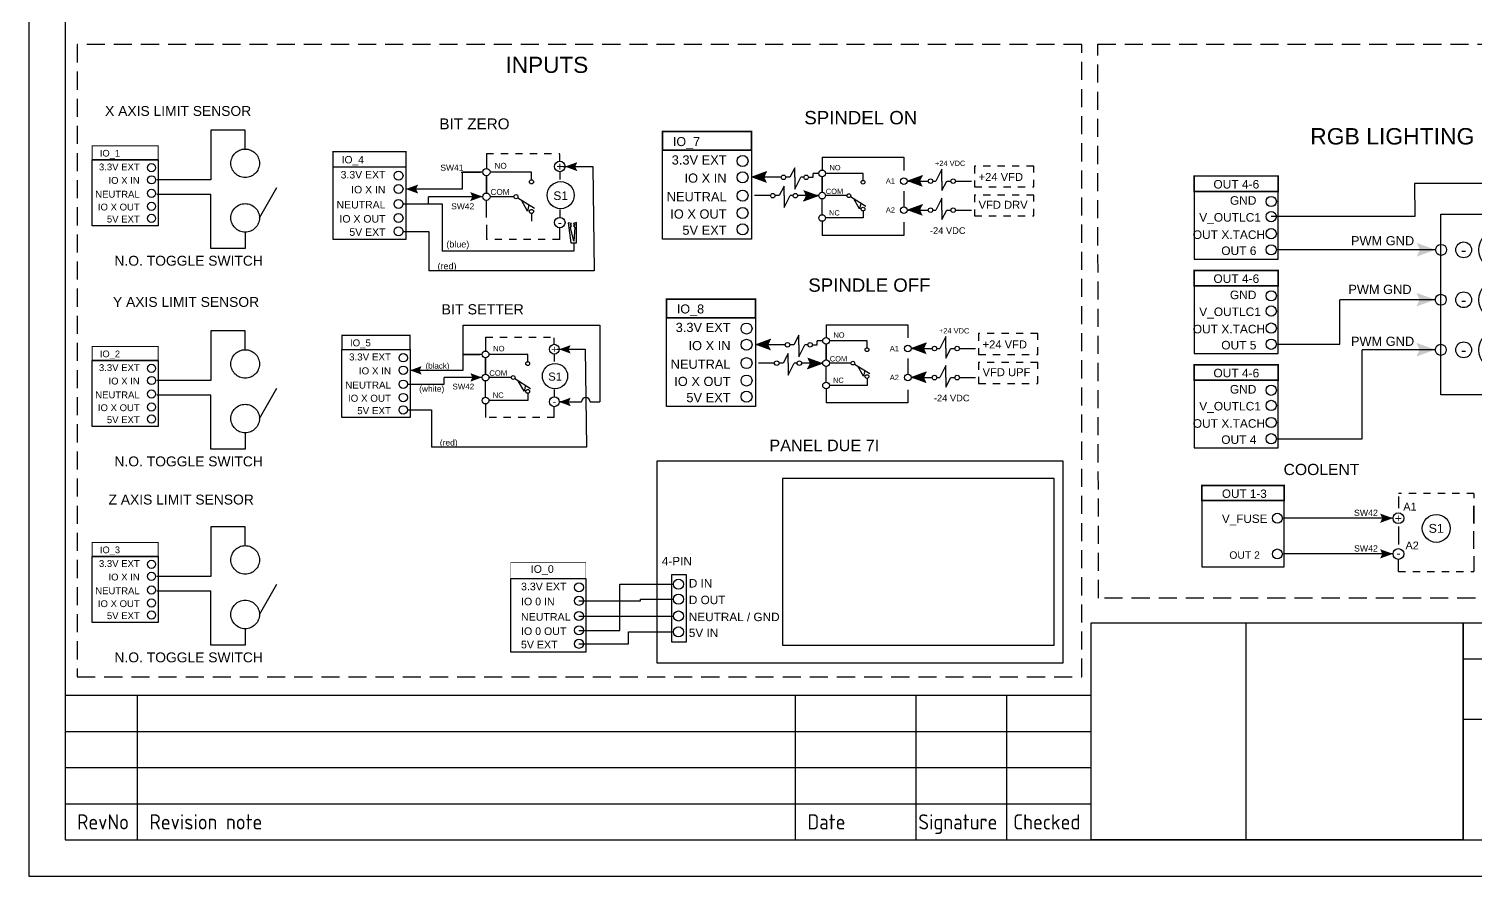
# Model space of a CAD drawing. Header units: inches. Extents: x 0 to 34.5, y 0 to 23.
# Drawn here: x 0 to 19.98, y 0 to 11.71 of the extents above; entities that cross this region are included whole.
import ezdxf
from ezdxf.enums import TextEntityAlignment as Align

# ---------------------------------------------------------------- set-up
doc = ezdxf.new("R2010")
doc.units = ezdxf.units.IN
doc.header["$MEASUREMENT"] = 0
for name, pattern in [('ACAD_ISO03W100', [30, 12, -18]), ('DOTS', [0.1, 0.05, -0.05]), ('HIDDEN', [0.375, 0.25, -0.125]), ('HIDDEN2', [0.1875, 0.125, -0.0625])]:
    doc.linetypes.add(name, pattern=pattern)
doc.layers.add('BDYFRM', color=7, linetype='Continuous')
doc.layers.add('Title Block', color=7, linetype='Continuous')
doc.styles.add('ISO Proportional', font='isocp.shx')
doc.styles.get("Standard").update_dxf_attribs({"font": 'Arial.ttf'})
picture_1 = doc.add_image_def('image1.png', size_in_pixel=(800, 801))

# ---------------------------------------------------------------- blocks, each defined once
blk = doc.blocks.new('PANELDUE 7I')
at = {"linetype": 'ACAD_ISO03W100'}
for p, q in [((-0.488, 0.751), (-0.488, 1.547)), ((-0.488, 1.547), (0.439, 1.547)), ((-1.191, 1.262), (-0.131, 1.262)), ((-0.131, 1.262), (-0.131, 1.289)), ((-0.131, 1.289), (0.439, 1.289)), ((-1.191, 0.999), (0.439, 0.999)), ((-1.191, 0.751), (-0.488, 0.751)), ((-1.191, 0.52), (-0.336, 0.52)), ((-0.336, 0.52), (-0.336, 0.725)), ((-0.336, 0.725), (0.439, 0.725))]:
    blk.add_line(p, q, dxfattribs=at)
for points in [[(0.152, 0.193), (7.158, 0.193), (7.158, 3.668), (0.152, 3.668)], [(2.318, 0.497), (7.007, 0.497), (7.007, 3.373), (2.318, 3.373)]]:
    blk.add_lwpolyline(points, close=True, dxfattribs=at)
at = {"linetype": 'Continuous', "const_width": 0.01}
blk.add_lwpolyline([(-2.366, 1.648), (-1.073, 1.648), (-1.073, 1.927), (-2.366, 1.927)], close=True, dxfattribs=at)
for points in [[(-2.366, 1.648), (-1.073, 1.648), (-1.073, 0.378), (-2.366, 0.378)], [(0.408, 1.717), (0.656, 1.717), (0.656, 0.55), (0.408, 0.55)]]:
    blk.add_lwpolyline(points, close=True)
for centre, radius in [((-1.191, 1.494), 0.0786), ((0.526, 1.547), 0.0869), ((-1.191, 1.262), 0.0786), ((0.526, 1.289), 0.0869), ((-1.191, 0.999), 0.0786), ((0.526, 0.999), 0.0869), ((-1.191, 0.751), 0.0786), ((0.526, 0.725), 0.0869), ((-1.191, 0.52), 0.0786)]:
    blk.add_circle(centre, radius)
at = {"linetype": 'ACAD_ISO03W100', "insert": (2.093, 4.043), "char_height": 0.2, "attachment_point": 1}
blk.add_mtext_dynamic_manual_height_columns('PANEL DUE 7I', width=4.45935, gutter_width=1, heights=[0], dxfattribs=at)
at = {"attachment_point": 1}
for s, width, insert, char_height in [('4-PIN', 1.43695, (0.238, 2.019), 0.1451), ('IO_0', 0.51176, (-2.023, 1.875), 0.1311)]:
    blk.add_mtext_dynamic_manual_height_columns(s, width=width, gutter_width=1, heights=[0.225], dxfattribs=dict(at, insert=insert, char_height=char_height))
for s, insert, char_height, width in [('3.3V EXT', (-2.191, 1.574), 0.1311, 0.9489), ('D IN ', (0.704, 1.636), 0.1451, 1.04969), ('IO 0 IN', (-2.191, 1.315), 0.1311, 1.1839), ('D OUT', (0.704, 1.349), 0.1451, 1.30967)]:
    blk.add_mtext(s, dxfattribs=dict(at, insert=insert, char_height=char_height, width=width))
for s, insert, char_height in [('NEUTRAL', (-2.191, 1.05), 0.1311), ('NEUTRAL / GND', (0.704, 1.056), 0.14507), ('IO 0 OUT ', (-2.191, 0.803), 0.1311), ('5V IN  ', (0.704, 0.782), 0.1451), ('5V EXT', (-2.191, 0.572), 0.1311)]:
    blk.add_mtext(s, dxfattribs=dict(at, insert=insert, char_height=char_height))
blk = doc.blocks.new('SWITCH NO')
at = {"linetype": 'ACAD_ISO03W100'}
for p, q in [((2.917, 2.855), (2.222, 2.855)), ((2.222, 2.855), (2.222, 1.851)), ((2.917, 2.471), (2.917, 2.855)), ((2.222, 1.851), (1.131, 1.851)), ((1.131, 1.561), (2.222, 1.561)), ((2.222, 0.462), (2.222, 1.561)), ((3.205, 1.082), (3.556, 1.694)), ((2.917, 0.794), (2.917, 0.462)), ((2.917, 0.462), (2.222, 0.462))]:
    blk.add_line(p, q, dxfattribs=at)
at = {"linetype": 'Continuous', "const_width": 0.0245}
blk.add_lwpolyline([(-0.173, 2.256), (1.161, 2.256), (1.161, 2.536), (-0.173, 2.536)], close=True, dxfattribs=at)
blk.add_lwpolyline([(-0.173, 2.256), (1.161, 2.256), (1.161, 0.923), (-0.173, 0.923)], close=True)
at = {"linetype": 'ACAD_ISO03W100'}
for centre in [(2.917, 2.184), (2.917, 1.082)]:
    blk.add_circle(centre, 0.288, dxfattribs=at)
for centre in [(1.027, 2.095), (1.027, 1.851), (1.027, 1.576), (1.027, 1.315), (1.027, 1.072)]:
    blk.add_circle(centre, 0.0825)
at = {"char_height": 0.1377, "attachment_point": 3}
for s, insert, width in [('3.3V EXT', (0.788, 2.179), 0.99638), ('IO X IN', (0.788, 1.907), 1.24314)]:
    blk.add_mtext(s, dxfattribs=dict(at, insert=insert, width=width))
for s, insert in [('NEUTRAL', (0.788, 1.629)), ('IO X OUT ', (0.788, 1.369)), ('5V EXT', (0.788, 1.126))]:
    blk.add_mtext(s, dxfattribs=dict(at, insert=insert))
at = {"linetype": 'ACAD_ISO03W100', "insert": (0.278, 0.316), "char_height": 0.2, "attachment_point": 1}
blk.add_mtext_dynamic_manual_height_columns('N.O. TOGGLE SWITCH', width=3.77762, gutter_width=1, heights=[0], dxfattribs=at)
at = {"linetype": 'ACAD_ISO03W100', "flags": 8}
blk.add_attdef('SWN', (2.048, 3.326), '', height=0.2, dxfattribs=at)
at = {"linetype": 'Continuous'}
blk.add_attdef('IO_DRIVE', (-0.017, 2.319), '', height=0.135, dxfattribs=at)
blk = doc.blocks.new('bitzero')
h = blk.add_hatch(color=256)
h.dxf.hatch_style = 1
h.paths.add_polyline_path([(4.267, 2.915), (4.494, 2.832), (4.456, 2.915), (4.494, 2.998)])
h = blk.add_hatch(color=256)
h.dxf.hatch_style = 1
h.paths.add_polyline_path([(1.345, 2.503), (1.573, 2.42), (1.534, 2.503), (1.573, 2.586)])
h = blk.add_hatch(color=256)
h.dxf.hatch_style = 1
h.paths.add_polyline_path([(2.755, 2.365), (2.528, 2.448), (2.566, 2.365), (2.528, 2.282)])
for p, q in [((4.172, 3.014), (4.172, 3.141)), ((3.652, 2.815), (2.892, 2.815)), ((4.172, 2.822), (4.172, 2.68)), ((4.23, 2.918), (4.776, 2.918)), ((3.329, 2.363), (2.892, 2.363)), ((4.172, 2.126), (4.172, 1.983)), ((4.172, 1.578), (4.172, 1.792))]:
    blk.add_line(p, q)
at = {"linetype": 'Continuous'}
for p, q in [((2.363, 2.815), (2.719, 2.815)), ((2.389, 2.508), (2.389, 2.815)), ((4.776, 2.918), (4.802, 1)), ((1.347, 2.506), (2.389, 2.508)), ((4.385, 1.871), (4.324, 1.885)), ((4.324, 1.885), (4.375, 1.514)), ((4.363, 1.844), (4.385, 1.871)), ((4.48, 1.887), (4.421, 1.871)), ((4.421, 1.871), (4.48, 1.887)), ((4.421, 1.871), (4.452, 1.844)), ((4.48, 1.514), (4.48, 1.887)), ((4.386, 1.826), (4.363, 1.844)), ((4.367, 1.8), (4.386, 1.826)), ((4.429, 1.545), (4.367, 1.8)), ((4.452, 1.844), (4.421, 1.826)), ((4.421, 1.826), (4.45, 1.8)), ((4.45, 1.8), (4.429, 1.545)), ((4.429, 1.363), (2.015, 1.363)), ((4.375, 1.514), (4.48, 1.514)), ((4.429, 1.514), (4.429, 1.363)), ((4.802, 1), (1.767, 1))]:
    blk.add_line(p, q, dxfattribs=at)
at = {"linetype": 'Continuous', "ltscale": 0.079}
for p, q in [((1.295, 2.231), (2.015, 2.231)), ((1.765, 2.231), (1.765, 2.363)), ((2.015, 2.231), (2.015, 1.363)), ((1.295, 1.727), (1.767, 1.727)), ((1.767, 1.727), (1.767, 1))]:
    blk.add_line(p, q, dxfattribs=at)
at = {"linetype": 'Continuous', "const_width": 0.0245}
blk.add_lwpolyline([(0.012, 2.911), (1.347, 2.911), (1.347, 3.191), (0.012, 3.191)], close=True, dxfattribs=at)
blk.add_lwpolyline([(0.012, 2.911), (1.347, 2.911), (1.347, 1.578), (0.012, 1.578)], close=True)
at = {"color": 7}
for centre, radius in [((4.172, 2.918), 0.0958), ((2.825, 2.815), 0.0672), ((3.652, 2.635), 0.0377), ((2.825, 2.363), 0.0672), ((3.367, 2.363), 0.0377), ((3.652, 2.092), 0.0377), ((4.172, 1.887), 0.0958)]:
    blk.add_circle(centre, radius, dxfattribs=at)
for centre in [(1.212, 2.75), (1.212, 2.506), (1.212, 2.231), (1.212, 1.97), (1.212, 1.727)]:
    blk.add_circle(centre, 0.0825)
at = {"layer": 'BDYFRM', "color": 7, "linetype": 'Continuous'}
for p, q in [((2.757, 2.815), (2.389, 2.815)), ((2.825, 2.431), (2.825, 2.747)), ((4.172, 2.822), (4.172, 2.68)), ((2.757, 2.363), (1.765, 2.363)), ((3.399, 2.343), (3.706, 2.15)), ((3.582, 2.096), (3.467, 2.3)), ((3.606, 2.212), (3.582, 2.096)), ((4.172, 2.126), (4.172, 1.983))]:
    blk.add_line(p, q, dxfattribs=at)
at = {"layer": 'BDYFRM', "color": 7, "linetype": 'HIDDEN2'}
for points in [[(2.825, 3.157), (4.172, 3.157)], [(4.172, 1.578), (2.825, 1.578)]]:
    blk.add_lwpolyline(points, dxfattribs=at)
at = {"layer": 'BDYFRM', "color": 7, "linetype": 'Continuous'}
for points in [[(2.825, 3.157), (2.825, 2.882)], [(2.825, 2.431), (2.825, 2.747)], [(2.825, 2.747), (2.825, 2.431)], [(3.652, 2.673), (3.652, 2.815)], [(2.825, 1.979), (2.825, 2.296)], [(3.652, 2.054), (3.652, 1.912)], [(2.825, 1.845), (2.825, 1.578)]]:
    blk.add_lwpolyline(points, dxfattribs=at)
blk.add_circle((4.187, 2.391), 0.248, dxfattribs=at)
at = {"attachment_point": 1}
for s, width, gutter_width, heights, insert, char_height in [('SW41', 1.28684, 0.99, [0], (1.98, 2.951), 0.1116), ('SW42', 1.28684, 0.99, [0], (2.178, 2.242), 0.1116), ('(blue)', 0.79694, 0.747, [0.129], (2.09, 1.549), 0.1178), ('(red)', 0.79694, 0.747, [0.129], (1.929, 1.147), 0.1178)]:
    blk.add_mtext_dynamic_manual_height_columns(s, width=width, gutter_width=gutter_width, heights=heights, dxfattribs=dict(at, insert=insert, char_height=char_height))
at = {"char_height": 0.1377, "attachment_point": 3}
for s, insert, width in [('3.3V EXT', (0.973, 2.835), 0.99638), ('IO X IN', (0.973, 2.562), 1.24314)]:
    blk.add_mtext(s, dxfattribs=dict(at, insert=insert, width=width))
for s, insert in [('NEUTRAL', (0.973, 2.284)), ('IO X OUT ', (0.973, 2.025)), ('5V EXT', (0.973, 1.782))]:
    blk.add_mtext(s, dxfattribs=dict(at, insert=insert))
at = {"linetype": 'ACAD_ISO03W100', "flags": 8}
blk.add_attdef('DESCRIPTION', (1.961, 3.6), '', height=0.2, dxfattribs=at)
at = {"linetype": 'Continuous'}
blk.add_attdef('IO_DRIVE', (0.168, 2.975), '', height=0.135, dxfattribs=at)
at = {"layer": 'BDYFRM', "color": 7, "linetype": 'Continuous', "attachment_point": 5}
for s, insert, char_height, width in [('NO', (3.086, 2.93), 0.1076, 1.57304), ('+', (4.172, 2.918), 0.153, 2.24066), ('COM', (3.075, 2.449), 0.1076, 1.57304), ('S1', (4.189, 2.38), 0.158, 2.31007), ('-', (4.172, 1.887), 0.153, 2.24066)]:
    blk.add_mtext(s, dxfattribs=dict(at, insert=insert, char_height=char_height, width=width))
blk = doc.blocks.new('Title Block')
at = {"linetype": 'ACAD_ISO03W100'}
blk.add_lwpolyline([(19.819, 0.5), (14.681, 0.5), (14.681, 3.503), (19.819, 3.503)], close=True, dxfattribs=at)
at = {"layer": 'Title Block'}
for p, q in [((0, 23), (0, 0)), ((0.5, 22.5), (0.5, 0.5)), ((19.819, 3.503), (34, 3.503)), ((19.819, 3.003), (19.819, 3.503)), ((19.819, 3.003), (34, 3.003)), ((19.819, 0.5), (19.819, 3.003)), ((0.5, 2.5), (14.681, 2.5)), ((1.501, 0.5), (1.501, 2.5)), ((10.594, 0.5), (10.594, 2.5)), ((12.262, 0.5), (12.262, 2.5)), ((13.513, 0.5), (13.513, 2.5)), ((14.681, 0.5), (14.681, 2.5)), ((0.5, 2), (14.681, 2)), ((19.819, 2.168), (34, 2.168)), ((0.5, 1.5), (14.681, 1.5)), ((0.5, 1), (14.681, 1)), ((0.5, 0.5), (34, 0.5)), ((0, 0), (34.5, 0))]:
    blk.add_line(p, q, dxfattribs=at)
at = {"layer": 'Title Block', "style": 'ISO Proportional'}
for s, height, p in [('RevNo', 0.2085, (0.667, 0.75)), ('Revision note', 0.20854, (1.668, 0.75)), ('Date', 0.2085, (10.76, 0.75)), ('Signature', 0.2085, (12.292, 0.75)), ('Checked', 0.2085, (13.603, 0.75))]:
    blk.add_text(s, height=height, dxfattribs=at).set_placement(p, align=Align.MIDDLE_LEFT)
at = {"layer": 'Title Block', "style": 'ISO Proportional', "flags": 8}
for tag, p in [('DESIGNED_BY', (19.986, 2.419)), ('CHECKED_BY', (22.655, 2.419)), ('APPROVED_BY_DATE', (24.741, 2.419)), ('FILENAME', (27.911, 2.419)), ('DATE', (29.996, 2.419)), ('SCALE', (32.498, 2.419)), ('EDITION', (31.247, 0.75)), ('SHEET', (32.498, 0.75))]:
    blk.add_attdef(tag, text='', height=0.209, dxfattribs=at).set_placement(p, align=Align.MIDDLE_LEFT)
for tag, height, p in [('TITLE', 0.417, (30.038, 1.751)), ('OWNER', 0.417, (22.707, 1.368)), ('DRAWING_NUMBER', 0.25, (28.578, 0.917))]:
    blk.add_attdef(tag, text='', height=height, dxfattribs=at).set_placement(p, align=Align.MIDDLE)
at = {"linetype": 'ACAD_ISO03W100'}
image = blk.add_image(picture_1, insert=(16.82, 0.5), size_in_units=(2.999, 3.003), dxfattribs=at)
image.dxf.flags = 7
blk = doc.blocks.new('DUET3 OUT 1-3')
h = blk.add_hatch(color=256)
h.dxf.hatch_style = 1
h.paths.add_polyline_path([(3.686, 1.081), (3.458, 1.164), (3.496, 1.081), (3.458, 0.998)])
h = blk.add_hatch(color=256)
h.dxf.hatch_style = 1
h.paths.add_polyline_path([(3.686, 0.446), (3.458, 0.529), (3.496, 0.446), (3.458, 0.363)])
for p, q in [((3.784, 1.466), (3.784, 1.262)), ((3.784, 0.134), (3.784, 0.348))]:
    blk.add_line(p, q)
at = {"linetype": 'Continuous', "const_width": 0.0272}
blk.add_lwpolyline([(1.75, 1.396), (0.282, 1.396), (0.282, 1.665), (1.75, 1.665)], close=True, dxfattribs=at)
blk.add_lwpolyline([(1.75, 1.396), (0.282, 1.396), (0.282, 0.217), (1.75, 0.217)], close=True)
for centre in [(1.628, 1.08), (1.628, 0.444)]:
    blk.add_circle(centre, 0.0893)
at = {"color": 7}
for centre in [(3.784, 1.08), (3.784, 0.444)]:
    blk.add_circle(centre, 0.0958, dxfattribs=at)
at = {"layer": 'BDYFRM', "color": 7, "linetype": 'Continuous'}
for p, q in [((5.131, 0.987), (5.131, 1.304)), ((3.688, 1.08), (1.75, 1.08)), ((3.784, 0.936), (3.784, 0.61)), ((3.688, 0.444), (1.75, 0.444))]:
    blk.add_line(p, q, dxfattribs=at)
at = {"layer": 'BDYFRM', "color": 7, "linetype": 'HIDDEN2'}
for points in [[(5.131, 1.522), (3.784, 1.522)], [(3.784, 0.134), (5.131, 0.134)]]:
    blk.add_lwpolyline(points, dxfattribs=at)
at = {"layer": 'BDYFRM', "color": 7, "linetype": 'Continuous'}
for points in [[(5.131, 1.522), (5.131, 1.438)], [(5.131, 0.987), (5.131, 1.304)], [(5.131, 1.304), (5.131, 0.987)], [(5.131, 0.536), (5.131, 0.853)], [(5.131, 0.402), (5.131, 0.134)]]:
    blk.add_lwpolyline(points, dxfattribs=at)
blk.add_circle((4.458, 0.899), 0.248, dxfattribs=at)
for s, width, gutter_width, heights, insert, char_height, attachment_point in [('\\pxr2.56749;OUT 1-3', 1.74001, 0.846, [0.116], (1.822, 1.593), 0.14911, 3), ('SW42', 1.28684, 0.99, [0], (2.994, 1.234), 0.1116, 1), ('SW42', 1.28684, 0.99, [0], (2.994, 0.599), 0.1116, 1)]:
    blk.add_mtext_dynamic_manual_height_columns(s, width=width, gutter_width=gutter_width, heights=heights, dxfattribs=dict(insert=insert, char_height=char_height, attachment_point=attachment_point))
at = {"insert": (1.451, 1.146), "char_height": 0.1491, "width": 1.34609, "attachment_point": 3}
blk.add_mtext('V_FUSE', dxfattribs=at)
at = {"linetype": 'ACAD_ISO03W100', "flags": 8}
blk.add_attdef('DESCRIPTION', (1.827, 1.88), '', height=0.2, dxfattribs=at)
at = {"linetype": 'Continuous', "ltscale": 0.079}
blk.add_attdef('DUET_DRIVE', (0.771, 0.359), '', height=0.132, dxfattribs=at)
at = {"layer": 'BDYFRM', "color": 7, "linetype": 'Continuous', "attachment_point": 5}
for s, insert, char_height, width in [('A1', (3.99, 1.287), 0.1395, 3.40087), ('+', (3.784, 1.08), 0.153, 2.24066), ('S1', (4.458, 0.899), 0.158, 2.31007), ('A2', (4.029, 0.595), 0.1395, 3.40087), ('-', (3.784, 0.458), 0.153, 2.24066)]:
    blk.add_mtext(s, dxfattribs=dict(at, insert=insert, char_height=char_height, width=width))
blk = doc.blocks.new('DUET RGB LIGHTING')
h = blk.add_hatch(color=256)
h.dxf.hatch_style = 1
h.paths.add_polyline_path([(4.651, 3.146), (4.734, 3.374), (4.651, 3.335), (4.568, 3.374)])
h = blk.add_hatch(color=256)
h.dxf.hatch_style = 1
h.paths.add_polyline_path([(3.411, 2.65), (3.184, 2.733), (3.222, 2.65), (3.184, 2.567)])
h = blk.add_hatch(color=256)
h.dxf.hatch_style = 1
h.paths.add_polyline_path([(3.408, 2.042), (3.18, 2.125), (3.218, 2.042), (3.18, 1.959)])
h = blk.add_hatch(color=256)
h.dxf.hatch_style = 1
h.paths.add_polyline_path([(3.408, 1.432), (3.18, 1.515), (3.218, 1.432), (3.18, 1.349)])
at = {"linetype": 'Continuous'}
for p, q in [((4.642, 3.457), (3.155, 3.457)), ((3.155, 3.457), (3.161, 3.054)), ((4.642, 3.457), (4.648, 3.152)), ((4.648, 3.152), (4.648, 3.29)), ((3.161, 3.054), (1.411, 3.054)), ((2.247, 1.498), (2.247, 2.04)), ((1.496, 1.498), (2.247, 1.498)), ((2.519, 0.346), (2.519, 1.43)), ((1.473, 0.346), (2.519, 0.346))]:
    blk.add_line(p, q, dxfattribs=at)
at = {"linetype": 'Continuous', "ltscale": 0.079}
for p, q in [((4.648, 3.018), (4.648, 2.741)), ((4.648, 2.55), (4.648, 2.133)), ((4.648, 1.941), (4.648, 1.523))]:
    blk.add_line(p, q, dxfattribs=at)
at = {"linetype": 'Continuous', "const_width": 0.019}
for points in [[(1.496, 3.361), (0.47, 3.361), (0.47, 3.549), (1.496, 3.549)], [(1.496, 2.21), (0.47, 2.21), (0.47, 2.398), (1.496, 2.398)], [(1.496, 1.059), (0.47, 1.059), (0.47, 1.247), (1.496, 1.247)]]:
    blk.add_lwpolyline(points, close=True, dxfattribs=at)
for points in [[(1.496, 3.361), (0.47, 3.361), (0.47, 2.537), (1.496, 2.537)], [(1.496, 2.21), (0.47, 2.21), (0.47, 1.386), (1.496, 1.386)], [(1.496, 1.059), (0.47, 1.059), (0.47, 0.234), (1.496, 0.234)]]:
    blk.add_lwpolyline(points, close=True)
at = {"linetype": 'Continuous'}
blk.add_lwpolyline([(3.477, 3.085), (4.834, 3.085), (4.834, 0.88), (3.477, 0.88)], close=True, dxfattribs=at)
for centre in [(1.411, 3.239), (1.411, 3.054), (1.411, 2.846), (1.411, 2.649), (1.411, 2.088), (1.411, 1.903), (1.411, 1.695), (1.411, 1.498), (1.411, 0.937), (1.411, 0.752), (1.411, 0.544), (1.411, 0.346)]:
    blk.add_circle(centre, 0.0624)
at = {"color": 7}
for centre, radius in [((4.648, 3.085), 0.0672), ((3.481, 2.649), 0.0672), ((3.756, 2.649), 0.0958), ((4.648, 2.645), 0.0958), ((3.756, 2.04), 0.0958), ((4.648, 2.037), 0.0958), ((3.477, 2.04), 0.0672), ((3.477, 1.43), 0.0672), ((3.756, 1.43), 0.0958), ((4.648, 1.427), 0.0958)]:
    blk.add_circle(centre, radius, dxfattribs=at)
at = {"layer": 'BDYFRM', "color": 7, "linetype": 'Continuous'}
for p, q in [((3.413, 2.649), (1.476, 2.649)), ((3.41, 2.04), (2.247, 2.04)), ((3.41, 1.43), (2.519, 1.43))]:
    blk.add_line(p, q, dxfattribs=at)
for centre in [(4.189, 2.649), (4.189, 2.04), (4.189, 1.43)]:
    blk.add_circle(centre, 0.248, dxfattribs=at)
for s, width, gutter_width, heights, insert, char_height, attachment_point in [('OUT 4-6', 0.73894, 1, [0.116], (1.264, 3.501), 0.1042, 3), ('PWM GND', 1.28684, 0.99, [0], (2.382, 2.816), 0.1116, 1), ('OUT 4-6', 0.59197, 1, [0.116], (1.264, 2.35), 0.1042, 3), ('PWM GND', 1.28684, 0.99, [0], (2.35, 2.223), 0.1116, 1), ('PWM GND', 1.28684, 0.99, [0], (2.382, 1.59), 0.1116, 1), ('OUT 4-6', 0.60328, 1, [0.116], (1.264, 1.199), 0.1042, 3)]:
    blk.add_mtext_dynamic_manual_height_columns(s, width=width, gutter_width=gutter_width, heights=heights, dxfattribs=dict(insert=insert, char_height=char_height, attachment_point=attachment_point))
at = {"char_height": 0.1042, "attachment_point": 3}
for s, insert, width in [('GND', (1.23, 3.303), 0.75418), ('V_OUTLC1', (1.285, 3.097), 0.94096), ('GND', (1.23, 2.152), 0.75418), ('V_OUTLC1', (1.285, 1.946), 0.94096), ('GND', (1.23, 1.001), 0.75418), ('V_OUTLC1', (1.285, 0.795), 0.94096)]:
    blk.add_mtext(s, dxfattribs=dict(at, insert=insert, width=width))
for s, insert in [('OUT X.TACH', (1.336, 2.886)), ('OUT 6', (1.23, 2.69)), ('OUT X.TACH', (1.336, 1.735)), ('OUT 5', (1.23, 1.539)), ('OUT X.TACH', (1.336, 0.584)), ('OUT 4', (1.23, 0.387))]:
    blk.add_mtext(s, dxfattribs=dict(at, insert=insert))
at = {"linetype": 'ACAD_ISO03W100', "flags": 8}
blk.add_attdef('DESCRIPTION', (1.885, 3.933), '', height=0.2, dxfattribs=at)
at = {"layer": 'BDYFRM', "color": 7, "linetype": 'Continuous', "attachment_point": 5}
for s, insert, char_height, width in [('R', (4.192, 2.638), 0.158, 2.31007), ('+', (4.648, 2.645), 0.153, 2.24066), ('-', (3.756, 2.649), 0.153, 2.24066), ('-', (3.756, 2.04), 0.153, 2.24066), ('G', (4.192, 2.029), 0.158, 2.31007), ('+', (4.648, 2.037), 0.153, 2.24066), ('-', (3.756, 1.43), 0.153, 2.24066), ('B', (4.192, 1.419), 0.158, 2.31007), ('+', (4.648, 1.427), 0.153, 2.24066)]:
    blk.add_mtext(s, dxfattribs=dict(at, insert=insert, char_height=char_height, width=width))
blk = doc.blocks.new('DUET RELAY')
h = blk.add_hatch(color=256)
h.dxf.hatch_style = 1
h.paths.add_polyline_path([(1.493, 1.778), (1.724, 1.694), (1.685, 1.778), (1.724, 1.863)])
h = blk.add_hatch(color=256)
h.dxf.hatch_style = 1
h.paths.add_polyline_path([(3.826, 1.721), (4.058, 1.636), (4.019, 1.721), (4.058, 1.805)])
h = blk.add_hatch(color=256)
h.dxf.hatch_style = 1
h.paths.add_polyline_path([(2.5, 1.503), (2.268, 1.587), (2.307, 1.503), (2.268, 1.418)])
h = blk.add_hatch(color=256)
h.dxf.hatch_style = 1
h.paths.add_polyline_path([(3.826, 1.286), (4.058, 1.202), (4.019, 1.286), (4.058, 1.371)])
at = {"linetype": 'Continuous'}
for p, q in [((2.55, 2.078), (2.55, 1.887)), ((2.345, 1.778), (2.417, 1.778)), ((2.417, 1.778), (2.417, 1.837))]:
    blk.add_line(p, q, dxfattribs=at)
for p, q in [((1.493, 1.778), (1.724, 1.863)), ((1.938, 1.778), (1.493, 1.778)), ((2.5, 1.837), (2.417, 1.837)), ((3.164, 1.837), (2.6, 1.837)), ((3.826, 1.721), (4.058, 1.805)), ((3.826, 1.721), (4.143, 1.721)), ((4.549, 1.721), (4.79, 1.721)), ((1.777, 1.503), (1.536, 1.503)), ((2.5, 1.503), (2.184, 1.503)), ((2.5, 1.503), (2.268, 1.418)), ((2.924, 1.503), (2.6, 1.503)), ((3.826, 1.286), (4.058, 1.371)), ((3.164, 1.168), (2.6, 1.168)), ((3.826, 1.286), (4.143, 1.286)), ((4.549, 1.286), (4.79, 1.286))]:
    blk.add_line(p, q)
at = {"linetype": 'Continuous', "const_width": 0.0245}
blk.add_lwpolyline([(0.158, 2.184), (1.493, 2.184), (1.493, 2.463), (0.158, 2.463)], close=True, dxfattribs=at)
blk.add_lwpolyline([(0.158, 2.184), (1.493, 2.184), (1.493, 0.851), (0.158, 0.851)], close=True)
at = {"linetype": 'DOTS'}
for points in [[(4.835, 1.633), (5.723, 1.633), (5.723, 1.946), (4.835, 1.946)], [(4.835, 1.199), (5.723, 1.199), (5.723, 1.512), (4.835, 1.512)]]:
    blk.add_lwpolyline(points, close=True, dxfattribs=at)
for centre in [(1.358, 2.022), (1.358, 1.778), (1.358, 1.503), (1.358, 1.242), (1.358, 0.999)]:
    blk.add_circle(centre, 0.0825)
at = {"color": 7}
for centre, radius in [((1.972, 1.778), 0.0339), ((2.311, 1.778), 0.0339), ((2.55, 1.837), 0.0499), ((3.776, 1.721), 0.0499), ((4.176, 1.721), 0.0339), ((4.515, 1.721), 0.0339), ((1.811, 1.503), 0.0339), ((2.15, 1.503), 0.0339), ((2.55, 1.503), 0.0499), ((2.952, 1.503), 0.028), ((3.164, 1.704), 0.028), ((3.164, 1.301), 0.028), ((3.776, 1.286), 0.0499), ((4.176, 1.286), 0.0339), ((4.515, 1.286), 0.0339), ((2.55, 1.168), 0.0499)]:
    blk.add_circle(centre, radius, dxfattribs=at)
at = {"layer": 'BDYFRM', "color": 7, "linetype": 'Continuous'}
for p, q in [((2.068, 1.778), (2.006, 1.778)), ((2.142, 1.921), (2.068, 1.778)), ((2.142, 1.778), (2.142, 1.921)), ((2.142, 1.778), (2.142, 1.599)), ((2.142, 1.599), (2.234, 1.778)), ((2.277, 1.778), (2.234, 1.778)), ((2.55, 1.553), (2.55, 1.788)), ((4.346, 1.9), (4.254, 1.721)), ((4.346, 1.721), (4.346, 1.9)), ((1.98, 1.646), (1.907, 1.503)), ((1.98, 1.503), (1.98, 1.646)), ((4.21, 1.721), (4.254, 1.721)), ((4.346, 1.721), (4.346, 1.578)), ((4.346, 1.578), (4.419, 1.721)), ((4.419, 1.721), (4.482, 1.721)), ((1.907, 1.503), (1.845, 1.503)), ((1.98, 1.503), (1.98, 1.324)), ((1.98, 1.324), (2.072, 1.503)), ((2.116, 1.503), (2.072, 1.503)), ((2.976, 1.488), (3.204, 1.345)), ((3.112, 1.305), (3.026, 1.456)), ((3.13, 1.391), (3.112, 1.305)), ((4.346, 1.465), (4.254, 1.286)), ((4.346, 1.286), (4.346, 1.465)), ((4.21, 1.286), (4.254, 1.286)), ((4.346, 1.286), (4.346, 1.143)), ((4.346, 1.143), (4.419, 1.286)), ((4.419, 1.286), (4.482, 1.286))]:
    blk.add_line(p, q, dxfattribs=at)
for points in [[(2.55, 2.078), (3.776, 2.078), (3.776, 1.881)], [(2.55, 1.553), (2.55, 1.788)], [(2.55, 1.788), (2.55, 1.553)], [(3.164, 1.732), (3.164, 1.837)], [(3.776, 1.571), (3.776, 1.336)], [(2.55, 1.218), (2.55, 1.453)], [(2.55, 1.118), (2.55, 0.906)], [(3.776, 1.104), (3.776, 0.906), (2.55, 0.906)], [(3.164, 1.273), (3.164, 1.168)]]:
    blk.add_lwpolyline(points, dxfattribs=at)
at = {"char_height": 0.1377, "attachment_point": 3}
for s, insert, width in [('3.3V EXT', (1.119, 2.107), 0.99638), ('IO X IN', (1.119, 1.835), 1.24314)]:
    blk.add_mtext(s, dxfattribs=dict(at, insert=insert, width=width))
for s, insert in [('NEUTRAL', (1.119, 1.556)), ('IO X OUT ', (1.119, 1.297)), ('5V EXT', (1.119, 1.054))]:
    blk.add_mtext(s, dxfattribs=dict(at, insert=insert))
at = {"linetype": 'ACAD_ISO03W100', "flags": 8}
blk.add_attdef('DESCRIPTION', (2.285, 2.573), '', height=0.2, dxfattribs=at)
at = {"linetype": 'Continuous'}
blk.add_attdef('IO_DRIVE', (0.314, 2.247), '', height=0.135, dxfattribs=at)
at = {"linetype": 'Continuous', "ltscale": 0.079}
for tag, p, height in [('RELAY', (2.741, 2.078), 0.2), ('A1', (4.897, 1.724), 0.12), ('A2', (4.897, 1.307), 0.12)]:
    blk.add_attdef(tag, p, '', height=height, dxfattribs=at)
at = {"layer": 'BDYFRM', "color": 7, "linetype": 'Continuous'}
for s, insert, char_height, width, attachment_point in [('NO', (2.744, 1.923), 0.0798, 1.1665, 5), ('+24 VDC ', (4.47, 1.987), 0.0798, 1.1665, 5), ('A1', (3.574, 1.722), 0.0798, 1.1665, 5), ('COM', (2.736, 1.567), 0.0798, 1.1665, 5), ('A2', (3.574, 1.288), 0.0798, 1.1665, 5), ('NC', (2.735, 1.245), 0.0798, 1.1665, 5), ('-24 VDC', (4.167, 1.029), 0.0997, 0.71095, 1)]:
    blk.add_mtext(s, dxfattribs=dict(at, insert=insert, char_height=char_height, width=width, attachment_point=attachment_point))
blk = doc.blocks.new('DUET SENSOR')
h = blk.add_hatch(color=256)
h.dxf.hatch_style = 1
h.paths.add_polyline_path([(4.219, 1.716), (4.446, 1.633), (4.408, 1.716), (4.446, 1.799)])
h = blk.add_hatch(color=256)
h.dxf.hatch_style = 1
h.paths.add_polyline_path([(1.297, 1.304), (1.525, 1.221), (1.487, 1.304), (1.525, 1.387)])
h = blk.add_hatch(color=256)
h.dxf.hatch_style = 1
h.paths.add_polyline_path([(2.707, 1.166), (2.48, 1.249), (2.518, 1.166), (2.48, 1.083)])
h = blk.add_hatch(color=256)
h.dxf.hatch_style = 1
h.paths.add_polyline_path([(4.219, 0.685), (4.446, 0.602), (4.408, 0.685), (4.446, 0.768)])
at = {"linetype": 'Continuous', "ltscale": 0.079}
for p, q in [((2.341, 1.616), (2.341, 2.192)), ((2.341, 2.192), (5.015, 2.192)), ((5.015, 2.192), (5.015, 0.688)), ((1.967, 1.032), (1.967, 1.164)), ((1.247, 1.032), (1.967, 1.032)), ((4.381, 0.688), (4.22, 0.688)), ((4.22, 0.688), (4.659, 0.688)), ((4.826, 0.688), (5.015, 0.688)), ((1.247, 0.528), (1.719, 0.528)), ((1.719, 0.528), (1.719, -0.199))]:
    blk.add_line(p, q, dxfattribs=at)
for p, q in [((4.125, 1.815), (4.125, 1.942)), ((4.182, 1.719), (4.728, 1.719)), ((3.604, 1.616), (2.844, 1.616)), ((4.125, 1.623), (4.125, 1.481)), ((3.282, 1.164), (2.844, 1.164)), ((4.125, 0.927), (4.125, 0.784)), ((3.604, 0.713), (2.844, 0.713)), ((4.125, 0.378), (4.125, 0.593))]:
    blk.add_line(p, q)
at = {"linetype": 'Continuous'}
for p, q in [((4.728, 1.719), (4.754, -0.199)), ((2.341, 1.309), (2.341, 1.616)), ((2.341, 1.616), (2.671, 1.616)), ((1.299, 1.307), (2.341, 1.309)), ((4.754, -0.199), (1.719, -0.199))]:
    blk.add_line(p, q, dxfattribs=at)
at = {"linetype": 'Continuous', "const_width": 0.0245}
blk.add_lwpolyline([(-0.036, 1.712), (1.299, 1.712), (1.299, 1.992), (-0.036, 1.992)], close=True, dxfattribs=at)
blk.add_lwpolyline([(-0.036, 1.712), (1.299, 1.712), (1.299, 0.379), (-0.036, 0.379)], close=True)
at = {"color": 7}
for centre, radius in [((4.125, 1.719), 0.0958), ((2.777, 1.616), 0.0672), ((3.604, 1.436), 0.0377), ((2.777, 1.164), 0.0672), ((3.319, 1.164), 0.0377), ((3.604, 0.892), 0.0377), ((2.777, 0.713), 0.0672), ((4.125, 0.688), 0.0958)]:
    blk.add_circle(centre, radius, dxfattribs=at)
for centre in [(1.164, 1.551), (1.164, 1.307), (1.164, 1.032), (1.164, 0.771), (1.164, 0.528)]:
    blk.add_circle(centre, 0.0825)
at = {"linetype": 'Continuous', "ltscale": 0.079}
blk.add_arc((4.742, 0.688), 0.0835, 0, 180, dxfattribs=at)
at = {"layer": 'BDYFRM', "color": 7, "linetype": 'Continuous'}
for p, q in [((2.71, 1.616), (2.341, 1.616)), ((2.777, 1.231), (2.777, 1.548)), ((4.125, 1.623), (4.125, 1.481)), ((2.71, 1.164), (1.967, 1.164)), ((3.351, 1.144), (3.658, 0.951)), ((3.534, 0.897), (3.419, 1.101)), ((3.559, 1.013), (3.534, 0.897)), ((4.125, 0.927), (4.125, 0.784))]:
    blk.add_line(p, q, dxfattribs=at)
at = {"layer": 'BDYFRM', "color": 7, "linetype": 'HIDDEN2'}
for points in [[(2.777, 1.958), (4.125, 1.958)], [(4.125, 0.378), (2.777, 0.378)]]:
    blk.add_lwpolyline(points, dxfattribs=at)
at = {"layer": 'BDYFRM', "color": 7, "linetype": 'Continuous'}
for points in [[(2.777, 1.958), (2.777, 1.683)], [(2.777, 1.231), (2.777, 1.548)], [(2.777, 1.548), (2.777, 1.231)], [(3.604, 1.474), (3.604, 1.616)], [(2.777, 0.78), (2.777, 1.097)], [(3.604, 0.855), (3.604, 0.713)], [(2.777, 0.646), (2.777, 0.378)]]:
    blk.add_lwpolyline(points, dxfattribs=at)
blk.add_circle((4.139, 1.192), 0.248, dxfattribs=at)
at = {"char_height": 0.1377, "attachment_point": 3}
for s, insert, width in [('3.3V EXT', (0.925, 1.636), 0.99638), ('IO X IN', (0.925, 1.363), 1.24314)]:
    blk.add_mtext(s, dxfattribs=dict(at, insert=insert, width=width))
at = {"attachment_point": 1}
for s, width, gutter_width, heights, insert, char_height in [('(black)', 1.28684, 0.99, [0], (1.602, 1.45), 0.1116), ('(white)', 0.79694, 0.747, [0.129], (1.476, 1.002), 0.1178), ('SW42', 1.28684, 0.99, [0], (2.13, 1.042), 0.1116), ('(red)', 0.79694, 0.747, [0.129], (1.882, -0.052), 0.1178)]:
    blk.add_mtext_dynamic_manual_height_columns(s, width=width, gutter_width=gutter_width, heights=heights, dxfattribs=dict(at, insert=insert, char_height=char_height))
at = {"char_height": 0.1377, "attachment_point": 3}
for s, insert in [('NEUTRAL', (0.925, 1.085)), ('IO X OUT ', (0.925, 0.826)), ('5V EXT', (0.925, 0.583))]:
    blk.add_mtext(s, dxfattribs=dict(at, insert=insert))
at = {"linetype": 'ACAD_ISO03W100', "flags": 8}
blk.add_attdef('DESCRIPTION', (1.913, 2.401), '', height=0.2, dxfattribs=at)
at = {"linetype": 'Continuous'}
blk.add_attdef('IO_DRIVE', (0.121, 1.776), '', height=0.135, dxfattribs=at)
at = {"layer": 'BDYFRM', "color": 7, "linetype": 'Continuous', "attachment_point": 5}
for s, insert, char_height, width in [('NO', (3.038, 1.73), 0.1076, 1.57304), ('+', (4.125, 1.719), 0.153, 2.24066), ('COM', (3.027, 1.25), 0.1076, 1.57304), ('S1', (4.141, 1.181), 0.158, 2.31007), ('NC', (3.026, 0.817), 0.1076, 1.57304), ('-', (4.125, 0.688), 0.153, 2.24066)]:
    blk.add_mtext(s, dxfattribs=dict(at, insert=insert, char_height=char_height, width=width))

msp = doc.modelspace()

# ---------------------------------------------------------------- linework, layer by layer
at = {"linetype": 'HIDDEN'}
for points in [[(14.545, 11.491), (0.663, 11.491), (0.663, 2.751), (14.545, 2.751)], [(14.766, 11.496), (27.1, 11.496), (27.11, 3.839), (14.777, 3.839)]]:
    msp.add_lwpolyline(points, close=True, dxfattribs=at)

# ---------------------------------------------------------------- block references
at = {"linetype": 'Continuous', "ltscale": 0.079}
msp.add_blockref('Title Block', (-0.004, -0.005), dxfattribs=at)
at = {"linetype": 'Continuous'}
ref = msp.add_blockref('SWITCH NO', (0.988, 8.354), dxfattribs=dict(at, xscale=0.6845740681147267, yscale=0.6845740681147267, zscale=0.6845740681147267))
ref.add_attrib('SWN', 'X AXIS LIMIT SENSOR', (1.049, 10.504), dxfattribs={"linetype": 'ACAD_ISO03W100', "height": 0.13691})
ref.add_attrib('IO_DRIVE', 'IO_1', (0.976, 9.942), dxfattribs={"linetype": 'Continuous', "height": 0.0924})
ref = msp.add_blockref('bitzero', (4.191, 7.608), dxfattribs=dict(at, xscale=0.7530291441642513, yscale=0.7530291441642513, zscale=0.7530291441642513))
ref.add_attrib('SNSNAME', 'BIT ZERO', (5.668, 10.319), dxfattribs={"linetype": 'ACAD_ISO03W100', "height": 0.1506})
ref.add_attrib('IO_DRIVE', 'IO_4', (4.318, 9.848), dxfattribs={"linetype": 'Continuous', "height": 0.1016})
at = {"linetype": 'Continuous', "ltscale": 0.079}
ref = msp.add_blockref('DUET RELAY', (8.606, 8.016), dxfattribs=dict(at, xscale=0.9219635205880369, yscale=0.9219635205880369, zscale=0.9219635205880369))
ref.add_attrib('IO_DRIVE', 'IO_7', (8.895, 10.087), dxfattribs={"linetype": 'Continuous', "ltscale": 0.079, "height": 0.1244})
ref.add_attrib('DESCRIPTION', 'SPINDEL ON', (10.712, 10.388), dxfattribs={"linetype": 'ACAD_ISO03W100', "ltscale": 0.079, "height": 0.1844})
ref.add_attrib('A1', '+24 VFD', (13.12, 9.605), dxfattribs={"linetype": 'Continuous', "ltscale": 0.079, "height": 0.1106})
ref.add_attrib('A2', 'VFD DRV', (13.12, 9.22), dxfattribs={"linetype": 'Continuous', "ltscale": 0.079, "height": 0.1106})
ref = msp.add_blockref('DUET RGB LIGHTING', (15.565, 5.649), dxfattribs=dict(at, xscale=1.133821649776158, yscale=1.133821649776158, zscale=1.133821649776158))
ref.add_attrib('DESCRIPTION', 'RGB LIGHTING', (17.702, 10.109), dxfattribs={"linetype": 'ACAD_ISO03W100', "ltscale": 0.079, "height": 0.22676})
ref = msp.add_blockref('DUET RELAY', (8.661, 5.701), dxfattribs=dict(at, xscale=0.9219635205880369, yscale=0.9219635205880369, zscale=0.9219635205880369))
ref.add_attrib('IO_DRIVE', 'IO_8', (8.95, 7.773), dxfattribs={"linetype": 'Continuous', "ltscale": 0.079, "height": 0.1244})
ref.add_attrib('DESCRIPTION', 'SPINDLE OFF', (10.767, 8.073), dxfattribs={"linetype": 'ACAD_ISO03W100', "ltscale": 0.079, "height": 0.18439})
ref.add_attrib('A1', '+24 VFD', (13.175, 7.29), dxfattribs={"linetype": 'Continuous', "ltscale": 0.079, "height": 0.1106})
ref.add_attrib('A2', 'VFD UPF', (13.175, 6.906), dxfattribs={"linetype": 'Continuous', "ltscale": 0.079, "height": 0.1106})
at = {"linetype": 'Continuous'}
ref = msp.add_blockref('SWITCH NO', (0.988, 5.58), dxfattribs=dict(at, xscale=0.6845740681147267, yscale=0.6845740681147267, zscale=0.6845740681147267))
ref.add_attrib('SWN', 'Y AXIS LIMIT SENSOR', (1.158, 7.864), dxfattribs={"linetype": 'ACAD_ISO03W100', "height": 0.13691})
ref.add_attrib('IO_DRIVE', 'IO_2', (0.976, 7.168), dxfattribs={"linetype": 'Continuous', "height": 0.0924})
at = {"linetype": 'Continuous', "ltscale": 0.079}
ref = msp.add_blockref('DUET SENSOR', (4.348, 6.067), dxfattribs=dict(at, xscale=0.7050794645268578, yscale=0.7050794645268578, zscale=0.7050794645268578))
ref.add_attrib('IO_DRIVE', 'IO_5', (4.433, 7.319), dxfattribs={"linetype": 'Continuous', "ltscale": 0.079, "height": 0.0952})
ref.add_attrib('DESCRIPTION', 'BIT SETTER', (5.697, 7.76), dxfattribs={"linetype": 'ACAD_ISO03W100', "ltscale": 0.079, "height": 0.141})
at = {"linetype": 'ACAD_ISO03W100', "xscale": 0.8012479647392691, "yscale": 0.8012479647392691, "zscale": 0.8012479647392691}
msp.add_blockref('PANELDUE 7I', (8.552, 2.79), dxfattribs=at)
at = {"linetype": 'Continuous', "ltscale": 0.079}
ref = msp.add_blockref('DUET3 OUT 1-3', (15.986, 4.104), dxfattribs=dict(at, xscale=0.775711230308697, yscale=0.775711230308697, zscale=0.775711230308697))
ref.add_attrib('MNAME', 'COOLENT', (17.335, 5.539), dxfattribs={"linetype": 'ACAD_ISO03W100', "ltscale": 0.079, "height": 0.1551})
ref.add_attrib('DUET_DRIVE', 'OUT 2', (16.585, 4.382), dxfattribs={"linetype": 'Continuous', "ltscale": 0.079, "height": 0.1026})
at = {"linetype": 'Continuous'}
ref = msp.add_blockref('SWITCH NO', (0.988, 2.871), dxfattribs=dict(at, xscale=0.6845740681147267, yscale=0.6845740681147267, zscale=0.6845740681147267))
ref.add_attrib('SWN', 'Z AXIS LIMIT SENSOR', (1.096, 5.132), dxfattribs={"linetype": 'ACAD_ISO03W100', "height": 0.13691})
ref.add_attrib('IO_DRIVE', 'IO_3', (0.976, 4.459), dxfattribs={"linetype": 'Continuous', "height": 0.0924})

# ---------------------------------------------------------------- texts
at = {"insert": (8.865, 11.322), "char_height": 0.22332, "attachment_point": 3}
msp.add_mtext_dynamic_manual_height_columns('\\pxqc,t13;INPUTS ', width=3.42233, gutter_width=3.422, heights=[0], dxfattribs=at)

doc.saveas('drawing.dxf')
